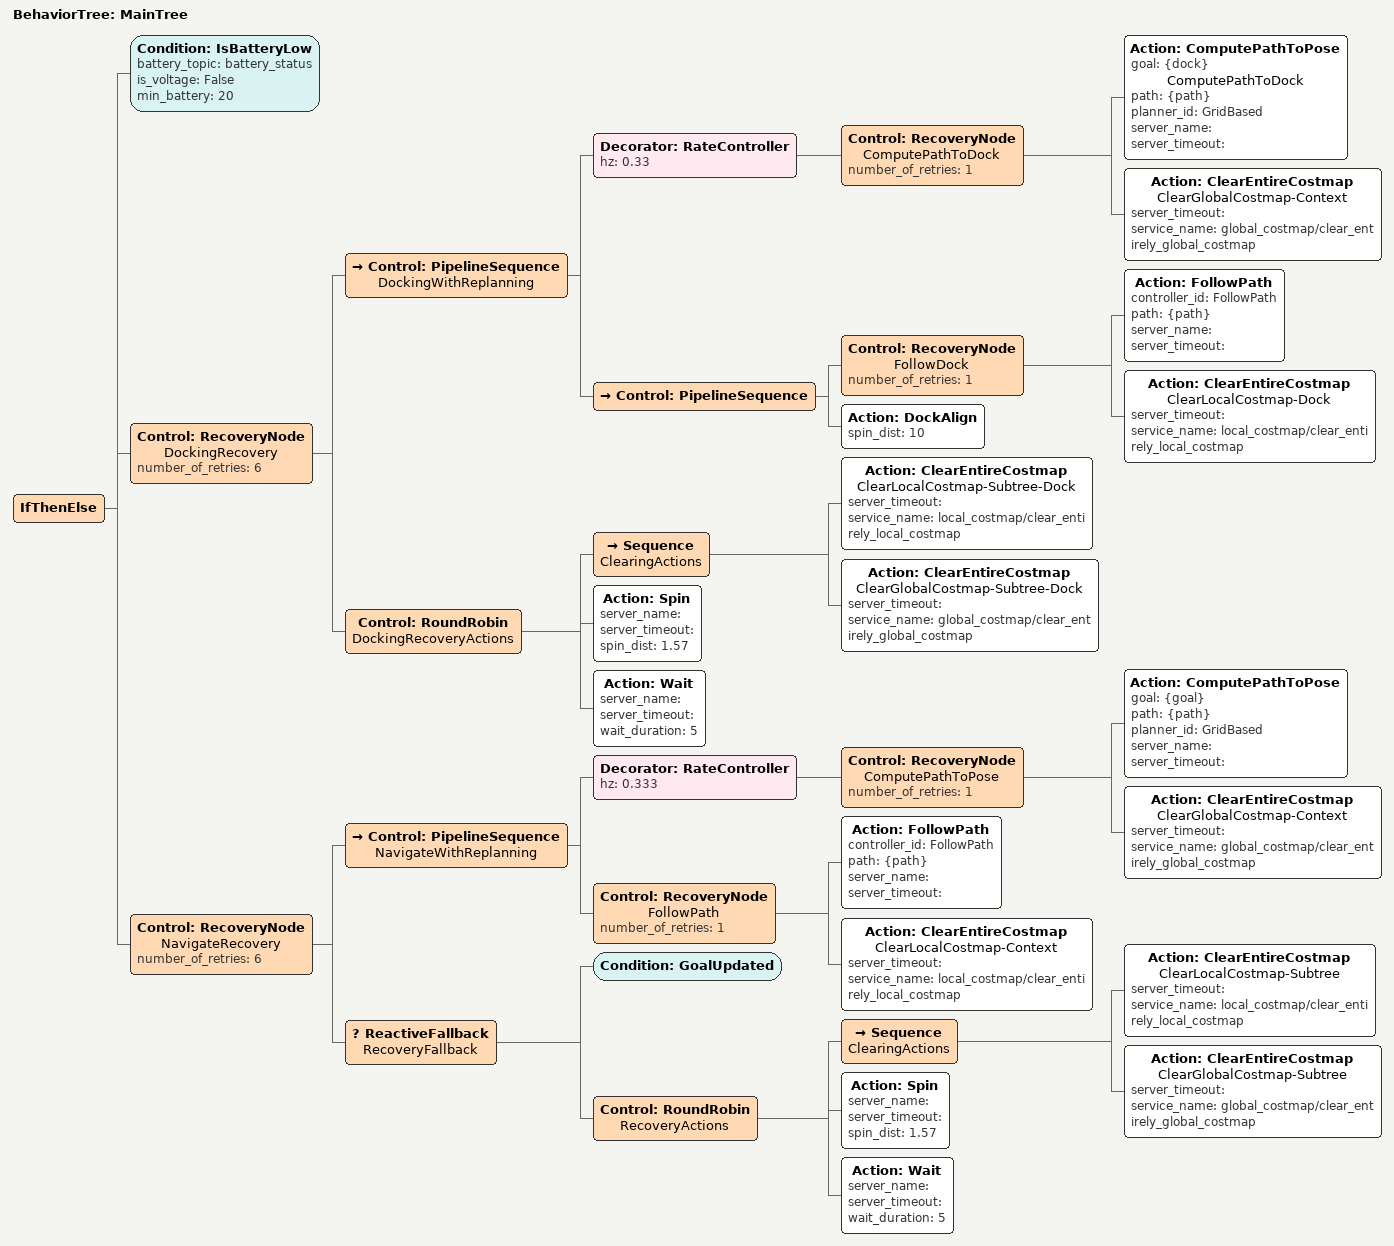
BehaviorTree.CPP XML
<?xml version="1.0"?>
<root main_tree_to_execute="MainTree">
    <BehaviorTree ID="MainTree">
        <IfThenElse>
            <Condition ID="IsBatteryLow" battery_topic="battery_status" is_voltage="False" min_battery="20"/>
            <Control ID="RecoveryNode" name="DockingRecovery" number_of_retries="6">
                <Control ID="PipelineSequence" name="DockingWithReplanning">
                    <Decorator ID="RateController" hz="0.33">
                        <Control ID="RecoveryNode" name="ComputePathToDock" number_of_retries="1">
                            <Action ID="ComputePathToPose" goal="{dock}" name="ComputePathToDock" path="{path}" planner_id="GridBased" server_name="" server_timeout=""/>
                            <Action ID="ClearEntireCostmap" name="ClearGlobalCostmap-Context" server_timeout="" service_name="global_costmap/clear_entirely_global_costmap"/>
                        </Control>
                    </Decorator>
                    <Control ID="PipelineSequence">
                        <Control ID="RecoveryNode" name="FollowDock" number_of_retries="1">
                            <Action ID="FollowPath" controller_id="FollowPath" path="{path}" server_name="" server_timeout=""/>
                            <Action ID="ClearEntireCostmap" name="ClearLocalCostmap-Dock" server_timeout="" service_name="local_costmap/clear_entirely_local_costmap"/>
                        </Control>
                        <Action ID="DockAlign" spin_dist="10"/>
                    </Control>
                </Control>
                <Control ID="RoundRobin" name="DockingRecoveryActions">
                    <Sequence name="ClearingActions">
                        <Action ID="ClearEntireCostmap" name="ClearLocalCostmap-Subtree-Dock" server_timeout="" service_name="local_costmap/clear_entirely_local_costmap"/>
                        <Action ID="ClearEntireCostmap" name="ClearGlobalCostmap-Subtree-Dock" server_timeout="" service_name="global_costmap/clear_entirely_global_costmap"/>
                    </Sequence>
                    <Action ID="Spin" server_name="" server_timeout="" spin_dist="1.57"/>
                    <Action ID="Wait" server_name="" server_timeout="" wait_duration="5"/>
                </Control>
            </Control>
            <Control ID="RecoveryNode" name="NavigateRecovery" number_of_retries="6">
                <Control ID="PipelineSequence" name="NavigateWithReplanning">
                    <Decorator ID="RateController" hz="0.333">
                        <Control ID="RecoveryNode" name="ComputePathToPose" number_of_retries="1">
                            <Action ID="ComputePathToPose" goal="{goal}" path="{path}" planner_id="GridBased" server_name="" server_timeout=""/>
                            <Action ID="ClearEntireCostmap" name="ClearGlobalCostmap-Context" server_timeout="" service_name="global_costmap/clear_entirely_global_costmap"/>
                        </Control>
                    </Decorator>
                    <Control ID="RecoveryNode" name="FollowPath" number_of_retries="1">
                        <Action ID="FollowPath" controller_id="FollowPath" path="{path}" server_name="" server_timeout=""/>
                        <Action ID="ClearEntireCostmap" name="ClearLocalCostmap-Context" server_timeout="" service_name="local_costmap/clear_entirely_local_costmap"/>
                    </Control>
                </Control>
                <ReactiveFallback name="RecoveryFallback">
                    <Condition ID="GoalUpdated"/>
                    <Control ID="RoundRobin" name="RecoveryActions">
                        <Sequence name="ClearingActions">
                            <Action ID="ClearEntireCostmap" name="ClearLocalCostmap-Subtree" server_timeout="" service_name="local_costmap/clear_entirely_local_costmap"/>
                            <Action ID="ClearEntireCostmap" name="ClearGlobalCostmap-Subtree" server_timeout="" service_name="global_costmap/clear_entirely_global_costmap"/>
                        </Sequence>
                        <Action ID="Spin" server_name="" server_timeout="" spin_dist="1.57"/>
                        <Action ID="Wait" server_name="" server_timeout="" wait_duration="5"/>
                    </Control>
                </ReactiveFallback>
            </Control>
        </IfThenElse>
    </BehaviorTree>
</root>
